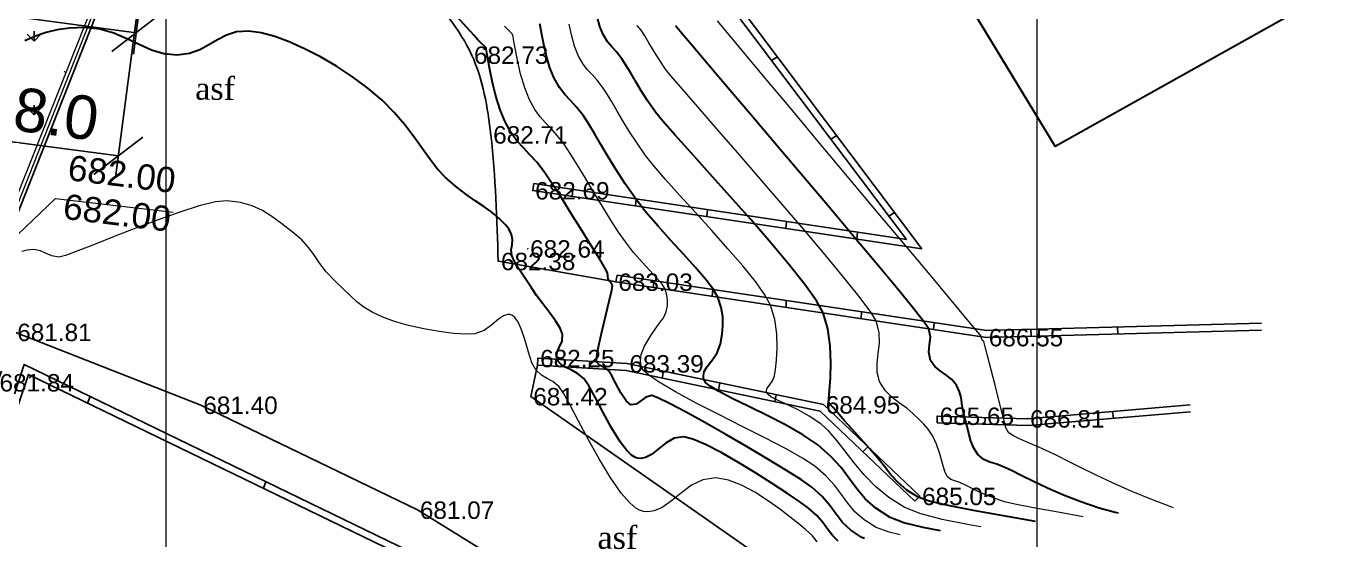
# Model space of a CAD drawing. Header units: feet. Extents: x 3381 to 1374491, y 675186 to 8751562.
# Drawn here: x 686573.6 to 686649.3, y 4375611.6 to 4375641.1 of the extents above; entities that cross this region are included whole.
import ezdxf

# ---------------------------------------------------------------- set-up
doc = ezdxf.new("R2010")
doc.units = ezdxf.units.FT
doc.header["$MEASUREMENT"] = 0
doc.header["$PDMODE"] = 34
doc.header["$PDSIZE"] = 0.01
doc.layers.get('0').update_dxf_attribs({"linetype": 'CONTINUOUS'})
doc.layers.get('Defpoints').update_dxf_attribs({"linetype": 'CONTINUOUS'})
for name, color, linetype in [('0_Point_Height', 2, 'CONTINUOUS'), ('0_Point_Point', 7, 'CONTINUOUS'), ('Yazilar', 7, 'CONTINUOUS')]:
    doc.layers.add(name, color=color, linetype=linetype)
for name, color, linetype, lineweight in [('ANA HORIZONTAL', 24, 'CONTINUOUS', 30), ('das tikili', 5, 'CONTINUOUS', 0), ('HORIZANTAL', 24, 'CONTINUOUS', 13), ('km setka', 170, 'CONTINUOUS', 15)]:
    doc.layers.add(name, color=color, linetype=linetype, lineweight=lineweight)
doc.styles.get("Standard").update_dxf_attribs({"font": 'arial.ttf', "height": 2.5})
doc.dimstyles.new('ISO-25', dxfattribs={"dimtxt": 2.5, "dimasz": 2.5, "dimexe": 1.25, "dimexo": 0.625, "dimtad": 1, "dimtxsty": 'Standard', "dimblk": 'OBLIQUE', "dimcen": 2.5, "dimadec": 0, "dimazin": 0, "dimtfac": 1, "dimtmove": 0, "dimatfit": 3, "dimldrblk": 'OBLIQUE', "dimfxl": 1, "dimarcsym": 0})

# ---------------------------------------------------------------- blocks, each defined once
blk = doc.blocks.new('_Oblique')
at = {"color": 0, "linetype": 'ByBlock', "lineweight": -2}
blk.add_line((-0.5, -0.5), (0.5, 0.5), dxfattribs=at)
blk = doc.blocks.new('*D93')
at = {"color": 0, "lineweight": -2, "transparency": 16777216}
for p, q in [((686483.652, 4375663.305), (686482.209, 4375652.434)), ((686482.374, 4375653.673), (686579.952, 4375640.719)), ((686581.231, 4375650.352), (686579.787, 4375639.48))]:
    blk.add_line(p, q, dxfattribs=at)
at = {"layer": 'Defpoints', "color": 0, "lineweight": 18, "transparency": 16777216}
for p in [(686483.735, 4375663.925), (686581.313, 4375650.971), (686579.952, 4375640.719)]:
    blk.add_point(p, dxfattribs=at)
at = {"color": 0, "lineweight": -2, "transparency": 16777216, "xscale": 2.5, "yscale": 2.5, "zscale": 2.5}
for p, rotation in [((686482.374, 4375653.673), 172.4381106519648), ((686579.952, 4375640.719), 352.4381106519648)]:
    blk.add_blockref('_Oblique', p, dxfattribs=dict(at, rotation=rotation))
at = {"color": 0, "lineweight": 18, "transparency": 16777216, "insert": (686531.413, 4375649.081), "char_height": 2.5, "width": 7.64475, "attachment_point": 5, "rotation": 352.43811}
blk.add_mtext('{\\fArial|b0|i0|c238|p34;98.50}', dxfattribs=at)
blk = doc.blocks.new('*D107')
at = {"color": 0, "lineweight": -2, "transparency": 16777216}
for p, q in [((686573.487, 4375651.318), (686571.128, 4375633.425)), ((686581.123, 4375650.311), (686578.764, 4375632.418)), ((686571.292, 4375634.664), (686578.927, 4375633.657))]:
    blk.add_line(p, q, dxfattribs=at)
at = {"layer": 'Defpoints', "color": 0, "lineweight": 13, "transparency": 16777216}
for p in [(686573.569, 4375651.937), (686581.205, 4375650.93), (686578.927, 4375633.657)]:
    blk.add_point(p, dxfattribs=at)
at = {"color": 0, "lineweight": -2, "transparency": 16777216, "xscale": 2.5, "yscale": 2.5, "zscale": 2.5}
for p, rotation in [((686571.292, 4375634.664), 172.4883125135938), ((686578.927, 4375633.657), 352.4883125135938)]:
    blk.add_blockref('_Oblique', p, dxfattribs=dict(at, rotation=rotation))
at = {"color": 0, "lineweight": 13, "transparency": 16777216, "insert": (686575.358, 4375636.046), "char_height": 2.5, "width": 8.40093, "attachment_point": 5, "rotation": 352.48831}
blk.add_mtext('{\\fArial|b0|i0|c238|p34;8.0}', dxfattribs=at)

msp = doc.modelspace()

# ---------------------------------------------------------------- hatches: boundary and pattern name
at = {"lineweight": 25}
h = msp.add_hatch(dxfattribs=at)
h.set_pattern_fill('GRASS', color=3, scale=3)
h.set_pattern_definition([(90, (1404.5853, -372.1015), (-2.121320343, 2.121320343), [0.5625, -3.680140689]), (45, (1404.5853, -372.1015), (-2.1213203436, 2.1213203436), [0.5625, -2.4375]), (135, (1404.5853, -372.1015), (-2.1213203436, -2.1213203436), [0.5625, -2.4375])])
edge = h.paths.add_edge_path()
edge.add_line((686518.245, 4375729.835), (686514.499, 4375702.72))
edge.add_line((686514.499, 4375702.72), (686506.378, 4375703.873))
edge.add_line((686506.378, 4375703.873), (686505.563, 4375698.232))
edge.add_line((686505.563, 4375698.232), (686510.215, 4375697.56))
edge.add_line((686510.215, 4375697.56), (686509.488, 4375692.177))
edge.add_line((686509.488, 4375692.177), (686501.116, 4375693.308))
edge.add_line((686501.116, 4375693.308), (686498.975, 4375677.452))
edge.add_line((686498.975, 4375677.452), (686506.301, 4375676.462))
edge.add_line((686506.301, 4375676.462), (686506.079, 4375674.808))
edge.add_line((686506.079, 4375674.808), (686505.914, 4375673.573))
edge.add_line((686505.914, 4375673.573), (686504.666, 4375664.257))
edge.add_line((686504.666, 4375664.257), (686515.386, 4375662.713))
edge.add_line((686515.386, 4375662.713), (686542.016, 4375659.12))
edge.add_line((686542.016, 4375659.12), (686542.429, 4375662.23))
edge.add_line((686542.429, 4375662.23), (686556.28, 4375660.392))
edge.add_line((686556.28, 4375660.392), (686556, 4375658.284))
edge.add_line((686556, 4375658.284), (686561.356, 4375657.574))
edge.add_line((686561.356, 4375657.574), (686561.65, 4375659.75))
edge.add_line((686561.65, 4375659.75), (686561.244, 4375659.733))
edge.add_line((686561.244, 4375659.733), (686561.593, 4375662.369))
edge.add_arc((686571.855, 4375662.191), 10.263, 114.23947, 179.00955, ccw=False)
edge.add_line((686567.641, 4375671.55), (686568.436, 4375671.243))
edge.add_line((686568.436, 4375671.243), (686568.083, 4375668.146))
edge.add_line((686568.083, 4375668.146), (686571.407, 4375667.706))
edge.add_line((686571.407, 4375667.706), (686571.812, 4375670.768))
edge.add_line((686571.812, 4375670.768), (686574.343, 4375670.433))
edge.add_line((686574.343, 4375670.433), (686573.95, 4375667.359))
edge.add_line((686573.95, 4375667.359), (686577.261, 4375666.833))
edge.add_line((686577.261, 4375666.833), (686577.887, 4375670.327))
edge.add_line((686577.887, 4375670.327), (686568.138, 4375671.754))
edge.add_arc((686571.686, 4375662.404), 10, 87.49935, 110.7786, ccw=False)
edge.add_line((686572.122, 4375672.395), (686585.768, 4375670.551))
edge.add_line((686585.768, 4375670.551), (686586.42, 4375677.931))
edge.add_line((686586.42, 4375677.931), (686579.15, 4375678.937))
edge.add_line((686579.15, 4375678.937), (686581.562, 4375697.557))
edge.add_line((686581.562, 4375697.557), (686583.143, 4375697.766))
edge.add_line((686583.143, 4375697.766), (686582.548, 4375692.678))
edge.add_line((686582.548, 4375692.678), (686587.727, 4375691.968))
edge.add_line((686587.727, 4375691.968), (686587.376, 4375689.406))
edge.add_line((686587.376, 4375689.406), (686582.274, 4375690.105))
edge.add_line((686582.274, 4375690.105), (686581.662, 4375684.737))
edge.add_line((686581.662, 4375684.737), (686586.751, 4375684.02))
edge.add_line((686586.751, 4375684.02), (686586.971, 4375684.02))
edge.add_line((686586.971, 4375684.02), (686588.22, 4375692.464))
edge.add_line((686588.22, 4375692.464), (686588.921, 4375697.203))
edge.add_line((686588.921, 4375697.203), (686583.329, 4375698.182))
edge.add_line((686583.329, 4375698.182), (686581.662, 4375697.789))
edge.add_line((686581.662, 4375697.789), (686581.662, 4375698.744))
edge.add_arc((686584.744, 4375698.066), 3.155, 95.46152, 167.5925, ccw=False)
edge.add_line((686584.443, 4375701.207), (686597.772, 4375699.4))
edge.add_line((686597.772, 4375699.4), (686598.514, 4375704.648))
edge.add_line((686598.514, 4375704.648), (686585.15, 4375706.444))
edge.add_arc((686592.824, 4375704.765), 7.856, 132.71876, 167.65465, ccw=False)
edge.add_line((686587.494, 4375710.537), (686595.119, 4375707.603))
edge.add_line((686595.119, 4375707.603), (686596.873, 4375712.187))
edge.add_line((686596.873, 4375712.187), (686603.983, 4375709.466))
edge.add_line((686603.983, 4375709.466), (686581.055, 4375651.428))
edge.add_line((686581.055, 4375651.428), (686572.125, 4375628.825))
edge.add_line((686572.125, 4375628.825), (686480.53, 4375656.702))
edge.add_line((686480.53, 4375656.702), (686505.765, 4375705.997))
edge.add_line((686505.765, 4375705.997), (686518.068, 4375730.031))
edge.add_line((686518.068, 4375730.031), (686518.338, 4375730.524))
edge.add_line((686518.338, 4375730.524), (686518.245, 4375729.835))

# ---------------------------------------------------------------- linework, layer by layer
at = {"linetype": 'Continuous'}
for p, q in [((686611.379, 4375645.826, 686.749), (686624.173, 4375628.858, 26.213)), ((686611.964, 4375645.715, 673.042), (686625.06, 4375628.321, 22.403)), ((686616.768, 4375639.335, 688.021), (686616.43, 4375639.128, 687.908)), ((686620.171, 4375634.814, 688.241), (686619.837, 4375634.609, 688.129)), ((686602.781, 4375632.058, 682.689), (686602.721, 4375631.662, 682.689)), ((686602.721, 4375631.662, 682.689), (686625.06, 4375628.321, 686.376)), ((686602.781, 4375632.058, 682.689), (686624.173, 4375628.858, 686.22)), ((686605.026, 4375631.722), (686604.977, 4375631.325)), ((686608.666, 4375631.178, 219.33), (686608.617, 4375630.78, 219.33)), ((686612.758, 4375630.566), (686612.71, 4375630.168)), ((686623.498, 4375630.395, 688.046), (686623.167, 4375630.193, 687.935)), ((686617.298, 4375629.887), (686617.249, 4375629.489)), ((686621.371, 4375629.278), (686621.322, 4375628.88)), ((686607.558, 4375626.812, 683.035), (686607.498, 4375626.416, 683.035)), ((686607.498, 4375626.416, 683.035), (686628.767, 4375623.235, 686.546)), ((686607.558, 4375626.812, 683.035), (686628.792, 4375623.636, 686.54)), ((686609.684, 4375626.494), (686609.627, 4375626.098)), ((686613.068, 4375625.988), (686613.018, 4375625.591)), ((686617.277, 4375625.358), (686617.262, 4375624.956)), ((686621.604, 4375624.711), (686621.572, 4375624.311)), ((686625.767, 4375624.088), (686625.72, 4375623.691)), ((686628.792, 4375623.636, 686.55), (686644.554, 4375624.049, 688.407)), ((686628.767, 4375623.235, 686.546), (686644.554, 4375623.649, 688.406)), ((686631.309, 4375623.702), (686631.335, 4375623.302)), ((686636.288, 4375623.832), (686636.318, 4375623.433)), ((686603.006, 4375622.035, 682.253), (686602.983, 4375621.636, 682.253)), ((686603.006, 4375622.035, 682.253), (686608.129, 4375621.731, 683.387)), ((686605.988, 4375621.858), (686605.963, 4375621.459)), ((686602.983, 4375621.636, 682.253), (686608.076, 4375621.334, 683.381)), ((686608.076, 4375621.334, 683.391), (686619.218, 4375619.007, 684.937)), ((686608.129, 4375621.731, 683.387), (686619.411, 4375619.375, 684.952)), ((686610.218, 4375621.295), (686610.155, 4375620.9)), ((686613.464, 4375620.617), (686613.393, 4375620.223)), ((686577.307, 4375619.842), (686577.159, 4375619.469)), ((686616.697, 4375619.942), (686616.623, 4375619.549)), ((686619.218, 4375619.007, 684.953), (686624.66, 4375613.835, 685.052)), ((686619.411, 4375619.375, 684.952), (686624.935, 4375614.125, 685.052)), ((686631.135, 4375618.571, 686.811), (686640.47, 4375619.372, 688.063)), ((686631.17, 4375618.173, 686.811), (686640.475, 4375618.971, 688.059)), ((686636.014, 4375618.99), (686636.056, 4375618.592)), ((686625.944, 4375618.723, 685.649), (686625.933, 4375618.323, 685.649)), ((686625.933, 4375618.323, 685.649), (686631.17, 4375618.173, 686.811)), ((686625.944, 4375618.723, 685.649), (686631.135, 4375618.571, 686.811)), ((686628.686, 4375618.643), (686628.683, 4375618.244)), ((686621.964, 4375616.949), (686621.68, 4375616.667)), ((686587.4, 4375614.955), (686587.252, 4375614.582)), ((686624.935, 4375614.125, 685.052), (686624.66, 4375613.835, 685.052))]:
    msp.add_line(p, q, dxfattribs=at)
at = {"color": 30, "linetype": 'Continuous'}
for p, q in [((686600.758, 4375627.605, 682.384), (686607.498, 4375626.416, 683.035)), ((686602.983, 4375621.636, 682.253), (686602.612, 4375619.846, 681.419)), ((686602.612, 4375619.846, 681.419), (686620.83, 4375607.136))]:
    msp.add_line(p, q, dxfattribs=at)
at = {"color": 7, "lineweight": 25}
msp.add_lwpolyline([(686592.129, 4375714.427), (686604.503, 4375709.691), (686572.361, 4375628.331), (686479.956, 4375656.455), (686523.147, 4375740.827), (686582.987, 4375717.928)], dxfattribs=at)
at = {"color": 1, "lineweight": 0}
msp.add_lwpolyline([(686480.243, 4375656.58), (686523.243, 4375740.58), (686604.243, 4375709.58), (686572.243, 4375628.58)], close=True, dxfattribs=at)
at = {"color": 7, "lineweight": 18}
for points in [[(686484.212, 4375663.891), (686480.539, 4375656.703), (686572.104, 4375628.859), (686580.926, 4375651.034)], [(686572.281, 4375628.307), (686575.321, 4375631.206), (686582.082, 4375630.426)]]:
    msp.add_lwpolyline(points, dxfattribs=at)
at = {"color": 30, "linetype": 'Continuous', "elevation": 684.227}
msp.add_lwpolyline([(686438.677, 4375653.24), (686462.632, 4375647.659), (686484.762, 4375641.903), (686503.701, 4375637.329), (686515.499, 4375634.331), (686556.457, 4375624.138), (686571.969, 4375620.645), (686572.985, 4375623.536), (686583.667, 4375619.354), (686596.102, 4375613.334), (686616.816, 4375600.531)], dxfattribs=at)
at = {"linetype": 'Continuous', "elevation": 684.355}
for points in [[(686462.371, 4375646.048), (686485.675, 4375640.393), (686540.565, 4375626.687), (686572.632, 4375618.987), (686573.528, 4375621.672), (686596.889, 4375610.359), (686614.537, 4375596.679)], [(686462.306, 4375645.652), (686485.58, 4375640.005), (686540.47, 4375626.299), (686572.896, 4375618.512), (686573.764, 4375621.114), (686596.677, 4375610.017), (686614.292, 4375596.363)]]:
    msp.add_lwpolyline(points, dxfattribs=at)
at = {"color": 30, "linetype": 'Continuous'}
msp.add_open_spline([(686571.555, 4375647.092), (686573.992, 4375648.275), (686579.085, 4375650.747), (686587.951, 4375647.923), (686595.222, 4375644.896), (686599.591, 4375639.648), (686600.542, 4375633.991), (686600.664, 4375630.011), (686600.738, 4375627.597)], degree=3, knots=[0, 0, 0, 0, 7.836941, 16.383664, 26.472949, 31.316468, 36.03358, 43.306752, 43.306752, 43.306752, 43.306752], dxfattribs=at)
at = {"layer": '0_Point_Point'}
for p in [(686599.21, 4375639.443, 682.733), (686600.311, 4375634.869, 682.706), (686602.721, 4375631.662, 682.689), (686602.434, 4375628.325, 682.637), (686600.758, 4375627.605, 682.384), (686607.498, 4375626.416, 683.035), (686628.767, 4375623.235, 686.546), (686603.006, 4375622.035, 682.253), (686608.129, 4375621.731, 683.387), (686602.612, 4375619.846, 681.419), (686583.667, 4375619.354, 681.397), (686619.411, 4375619.375, 684.952), (686625.944, 4375618.723, 685.649), (686631.135, 4375618.571, 686.811), (686624.935, 4375614.125, 685.052), (686596.102, 4375613.334, 681.068)]:
    msp.add_point(p, dxfattribs=at)
at = {"layer": 'ANA HORIZONTAL', "color": 32, "lineweight": 30}
for points, elevation in [([(686621.764, 4375611.7), (686621.623, 4375611.749), (686620.977, 4375612.173), (686620.511, 4375612.621), (686620.14, 4375613.093), (686619.778, 4375613.587), (686619.338, 4375614.103), (686618.734, 4375614.64), (686618.144, 4375615.052), (686617.28, 4375615.604), (686616.219, 4375616.253), (686615.034, 4375616.955), (686613.802, 4375617.669), (686612.597, 4375618.351), (686611.494, 4375618.958), (686610.569, 4375619.447), (686609.897, 4375619.775), (686609.553, 4375619.9), (686609.209, 4375619.811), (686608.922, 4375619.599), (686608.653, 4375619.406), (686608.36, 4375619.372), (686608.083, 4375619.602), (686607.784, 4375620.052), (686607.492, 4375620.586), (686607.235, 4375621.067), (686607.045, 4375621.361), (686606.787, 4375621.535), (686606.547, 4375621.643), (686606.381, 4375621.835), (686606.399, 4375622.158), (686606.521, 4375622.797), (686606.706, 4375623.624), (686606.917, 4375624.509), (686607.112, 4375625.323), (686607.252, 4375625.937), (686607.297, 4375626.22), (686607.231, 4375626.36), (686607.133, 4375626.463), (686607.053, 4375626.584), (686607.033, 4375626.765), (686607.015, 4375626.947), (686606.884, 4375627.181), (686606.563, 4375627.716), (686606.1, 4375628.471), (686605.547, 4375629.364), (686604.951, 4375630.314), (686604.364, 4375631.237), (686603.834, 4375632.053), (686603.41, 4375632.68), (686602.964, 4375633.263), (686602.56, 4375633.715), (686602.188, 4375634.105), (686601.834, 4375634.504), (686601.488, 4375634.981), (686601.138, 4375635.606), (686600.852, 4375636.294), (686600.608, 4375637.072), (686600.406, 4375637.869), (686600.247, 4375638.614), (686600.131, 4375639.234), (686600.061, 4375639.659), (686600.038, 4375639.818), (686600.02, 4375639.868), (686599.946, 4375639.939), (686599.773, 4375640.108), (686599.572, 4375640.314), (686599.357, 4375640.551), (686598.934, 4375641.024), (686598.388, 4375641.636)], 683), ([(686631.582, 4375612.674), (686629.751, 4375612.988), (686628.031, 4375613.298), (686626.576, 4375613.586), (686625.484, 4375613.845), (686624.852, 4375614.065), (686624.202, 4375614.473), (686623.696, 4375614.904), (686623.282, 4375615.357), (686622.906, 4375615.833), (686622.517, 4375616.332), (686622.063, 4375616.855), (686621.553, 4375617.406), (686621.055, 4375617.961), (686620.603, 4375618.474), (686620.23, 4375618.903), (686619.972, 4375619.203), (686619.861, 4375619.33), (686619.769, 4375619.407), (686619.693, 4375619.491), (686619.71, 4375619.69), (686619.763, 4375620.185), (686619.818, 4375620.906), (686619.843, 4375621.783), (686619.804, 4375622.744), (686619.668, 4375623.718), (686619.402, 4375624.636), (686619.019, 4375625.33), (686618.348, 4375626.272), (686617.451, 4375627.402), (686616.392, 4375628.662), (686615.235, 4375629.993), (686614.043, 4375631.335), (686612.879, 4375632.63), (686611.806, 4375633.819), (686610.888, 4375634.842), (686610.187, 4375635.64), (686609.768, 4375636.156), (686609.329, 4375636.789), (686608.948, 4375637.385), (686608.618, 4375637.935), (686608.329, 4375638.431), (686608.073, 4375638.863), (686607.84, 4375639.222), (686607.529, 4375639.614), (686607.257, 4375639.902), (686607.006, 4375640.198), (686606.757, 4375640.616), (686606.578, 4375641.071), (686606.443, 4375641.565)], 685), ([(686620.26, 4375611.551), (686619.948, 4375611.851), (686619.658, 4375612.219), (686619.375, 4375612.605), (686619.032, 4375613.008), (686618.56, 4375613.427), (686618.06, 4375613.79), (686617.342, 4375614.282), (686616.47, 4375614.857), (686615.502, 4375615.47), (686614.502, 4375616.076), (686613.53, 4375616.631), (686612.647, 4375617.088), (686611.914, 4375617.404), (686611.393, 4375617.533), (686610.847, 4375617.445), (686610.374, 4375617.184), (686609.946, 4375616.845), (686609.536, 4375616.524), (686609.202, 4375616.346), (686608.938, 4375616.29), (686608.753, 4375616.302), (686608.657, 4375616.324), (686608.572, 4375616.357), (686608.396, 4375616.468), (686608.119, 4375616.738), (686607.732, 4375617.25), (686607.24, 4375618.053), (686606.76, 4375618.931), (686606.318, 4375619.771), (686605.937, 4375620.459), (686605.643, 4375620.882), (686605.286, 4375621.171), (686604.921, 4375621.37), (686604.581, 4375621.534), (686604.352, 4375621.675), (686604.217, 4375621.805), (686604.149, 4375621.91), (686604.122, 4375621.969), (686604.098, 4375622.045), (686604.082, 4375622.19), (686604.121, 4375622.396), (686604.242, 4375622.663), (686604.399, 4375623.014), (686604.425, 4375623.419), (686604.288, 4375623.767), (686604.025, 4375624.194), (686603.681, 4375624.669), (686603.305, 4375625.163), (686602.941, 4375625.644), (686602.639, 4375626.081), (686602.339, 4375626.537), (686602.066, 4375626.94), (686601.832, 4375627.3), (686601.648, 4375627.628), (686601.527, 4375627.935), (686601.488, 4375628.269), (686601.529, 4375628.551), (686601.564, 4375628.829), (686601.505, 4375629.148), (686601.351, 4375629.456), (686601.153, 4375629.703), (686600.904, 4375629.941), (686600.597, 4375630.222), (686600.308, 4375630.457), (686599.905, 4375630.739), (686599.417, 4375631.072), (686598.868, 4375631.461), (686598.284, 4375631.911), (686597.692, 4375632.428), (686597.26, 4375632.891), (686596.832, 4375633.441), (686596.389, 4375634.06), (686595.911, 4375634.73), (686595.379, 4375635.432), (686594.772, 4375636.147), (686594.071, 4375636.857), (686593.256, 4375637.543), (686592.362, 4375638.191), (686591.449, 4375638.79), (686590.53, 4375639.33), (686589.623, 4375639.802), (686588.741, 4375640.195), (686587.902, 4375640.5), (686587.119, 4375640.706), (686586.409, 4375640.804), (686585.717, 4375640.764), (686585.135, 4375640.584), (686584.62, 4375640.317), (686584.125, 4375640.015), (686583.603, 4375639.731), (686583.009, 4375639.518), (686582.296, 4375639.426), (686581.538, 4375639.503), (686580.822, 4375639.724), (686580.122, 4375640.033), (686579.412, 4375640.372), (686578.668, 4375640.686), (686577.865, 4375640.919), (686576.976, 4375641.013), (686576.123, 4375640.985), (686575.407, 4375640.889), (686574.774, 4375640.733), (686574.173, 4375640.521), (686573.55, 4375640.261)], 682.5), ([(686626.122, 4375612.132), (686625.129, 4375612.321), (686624.024, 4375612.6), (686623.237, 4375612.907), (686622.422, 4375613.428), (686621.81, 4375613.974), (686621.324, 4375614.546), (686620.887, 4375615.142), (686620.419, 4375615.761), (686619.843, 4375616.402), (686619.081, 4375617.066), (686618.22, 4375617.649), (686617.225, 4375618.214), (686616.171, 4375618.754), (686615.129, 4375619.261), (686614.173, 4375619.727), (686613.376, 4375620.146), (686612.901, 4375620.441), (686612.665, 4375620.637), (686612.573, 4375620.754), (686612.549, 4375620.808), (686612.527, 4375620.892), (686612.516, 4375621.051), (686612.568, 4375621.276), (686612.731, 4375621.564), (686613.018, 4375621.934), (686613.305, 4375622.356), (686613.495, 4375622.872), (686613.589, 4375623.418), (686613.64, 4375623.925), (686613.629, 4375624.426), (686613.537, 4375624.954), (686613.344, 4375625.542), (686613.082, 4375626.003), (686612.636, 4375626.585), (686612.051, 4375627.262), (686611.372, 4375628.01), (686610.644, 4375628.802), (686609.911, 4375629.614), (686609.219, 4375630.422), (686608.613, 4375631.199), (686608.024, 4375632.043), (686607.503, 4375632.847), (686607.042, 4375633.601), (686606.633, 4375634.297), (686606.266, 4375634.926), (686605.933, 4375635.48), (686605.625, 4375635.951), (686605.234, 4375636.455), (686604.885, 4375636.833), (686604.565, 4375637.176), (686604.257, 4375637.572), (686603.947, 4375638.111), (686603.706, 4375638.706), (686603.509, 4375639.374), (686603.353, 4375640.036), (686603.24, 4375640.616), (686603.167, 4375641.036), (686603.135, 4375641.22)], 684), ([(686636.353, 4375613.148), (686636.155, 4375613.19), (686635.231, 4375613.434), (686634.187, 4375613.793), (686633.196, 4375614.185), (686632.281, 4375614.584), (686631.464, 4375614.968), (686630.768, 4375615.311), (686630.214, 4375615.589), (686629.827, 4375615.777), (686629.358, 4375615.953), (686628.968, 4375616.071), (686628.62, 4375616.228), (686628.277, 4375616.521), (686628.04, 4375616.871), (686627.874, 4375617.279), (686627.75, 4375617.727), (686627.64, 4375618.199), (686627.513, 4375618.677), (686627.41, 4375619.104), (686627.361, 4375619.459), (686627.317, 4375619.782), (686627.229, 4375620.112), (686627.049, 4375620.489), (686626.77, 4375620.836), (686626.443, 4375621.091), (686626.106, 4375621.315), (686625.799, 4375621.569), (686625.563, 4375621.913), (686625.454, 4375622.385), (686625.499, 4375622.81), (686625.551, 4375623.241), (686625.46, 4375623.73), (686625.202, 4375624.107), (686624.588, 4375624.887), (686623.678, 4375626.002), (686622.529, 4375627.386), (686621.202, 4375628.97), (686619.754, 4375630.687), (686618.245, 4375632.469), (686616.735, 4375634.25), (686615.28, 4375635.961), (686613.942, 4375637.535), (686612.778, 4375638.905), (686611.848, 4375640.002), (686611.21, 4375640.761), (686610.923, 4375641.112)], 686)]:
    msp.add_lwpolyline(points, dxfattribs=dict(at, elevation=elevation))
at = {"layer": 'das tikili', "color": 0, "lineweight": 30}
for p in [(686627.35, 4375643.025, 689.594), (686649.277, 4375643.447, 689.594)]:
    msp.add_line(p, (686632.716, 4375634.189, 689.594), dxfattribs=at)
at = {"layer": 'HORIZANTAL', "color": 32, "linetype": 'Continuous', "lineweight": 13}
for points, elevation in [([(686623.823, 4375611.904), (686623.179, 4375612.049), (686622.43, 4375612.328), (686621.739, 4375612.769), (686621.22, 4375613.232), (686620.809, 4375613.717), (686620.438, 4375614.222), (686620.041, 4375614.747), (686619.553, 4375615.29), (686618.907, 4375615.853), (686618.215, 4375616.307), (686617.236, 4375616.854), (686616.053, 4375617.469), (686614.748, 4375618.126), (686613.402, 4375618.801), (686612.099, 4375619.469), (686610.92, 4375620.103), (686609.946, 4375620.68), (686609.37, 4375621.084), (686609.085, 4375621.344), (686608.974, 4375621.494), (686608.944, 4375621.561), (686608.916, 4375621.671), (686608.898, 4375621.897), (686608.951, 4375622.251), (686609.142, 4375622.736), (686609.498, 4375623.335), (686609.891, 4375623.89), (686610.221, 4375624.361), (686610.388, 4375624.708), (686610.448, 4375625.069), (686610.465, 4375625.367), (686610.425, 4375625.658), (686610.315, 4375625.995), (686610.141, 4375626.284), (686609.841, 4375626.643), (686609.448, 4375627.07), (686608.994, 4375627.561), (686608.512, 4375628.112), (686608.036, 4375628.721), (686607.652, 4375629.279), (686607.21, 4375629.968), (686606.731, 4375630.742), (686606.236, 4375631.557), (686605.746, 4375632.367), (686605.283, 4375633.127), (686604.866, 4375633.791), (686604.518, 4375634.315), (686604.13, 4375634.823), (686603.779, 4375635.215), (686603.455, 4375635.554), (686603.148, 4375635.901), (686602.847, 4375636.315), (686602.542, 4375636.858), (686602.257, 4375637.564), (686602.021, 4375638.359), (686601.836, 4375639.149), (686601.701, 4375639.836), (686601.617, 4375640.325), (686601.586, 4375640.519), (686601.563, 4375640.592), (686601.535, 4375640.662), (686601.405, 4375640.791), (686601.094, 4375641.094)], 683.5), ([(686628.452, 4375612.364), (686627.776, 4375612.478), (686626.228, 4375612.791), (686624.952, 4375613.127), (686624.044, 4375613.486), (686623.161, 4375614.045), (686622.401, 4375614.676), (686621.743, 4375615.35), (686621.167, 4375616.036), (686620.65, 4375616.702), (686620.173, 4375617.318), (686619.715, 4375617.854), (686619.255, 4375618.279), (686618.598, 4375618.719), (686617.919, 4375619.089), (686617.276, 4375619.399), (686616.727, 4375619.658), (686616.397, 4375619.833), (686616.232, 4375619.95), (686616.169, 4375620.022), (686616.153, 4375620.056), (686616.141, 4375620.105), (686616.14, 4375620.198), (686616.186, 4375620.329), (686616.305, 4375620.501), (686616.481, 4375620.737), (686616.603, 4375621.035), (686616.659, 4375621.384), (686616.721, 4375621.936), (686616.756, 4375622.637), (686616.731, 4375623.432), (686616.615, 4375624.268), (686616.373, 4375625.089), (686616.052, 4375625.671), (686615.5, 4375626.434), (686614.772, 4375627.333), (686613.92, 4375628.323), (686612.997, 4375629.36), (686612.058, 4375630.398), (686611.154, 4375631.393), (686610.339, 4375632.302), (686609.667, 4375633.078), (686609.191, 4375633.677), (686608.706, 4375634.372), (686608.277, 4375635.033), (686607.898, 4375635.653), (686607.561, 4375636.226), (686607.259, 4375636.744), (686606.986, 4375637.2), (686606.732, 4375637.587), (686606.411, 4375638.001), (686606.124, 4375638.313), (686605.86, 4375638.594), (686605.607, 4375638.92), (686605.352, 4375639.364), (686605.121, 4375639.953), (686604.943, 4375640.601), (686604.814, 4375641.21)], 684.5), ([(686634.324, 4375612.947), (686632.893, 4375613.198), (686631.463, 4375613.455), (686630.395, 4375613.66), (686629.801, 4375613.798), (686629.117, 4375614.041), (686628.49, 4375614.305), (686627.95, 4375614.558), (686627.526, 4375614.769), (686627.247, 4375614.906), (686626.961, 4375615.009), (686626.731, 4375615.089), (686626.515, 4375615.258), (686626.38, 4375615.532), (686626.239, 4375615.995), (686626.083, 4375616.552), (686625.903, 4375617.11), (686625.693, 4375617.576), (686625.427, 4375617.972), (686625.176, 4375618.255), (686624.897, 4375618.52), (686624.548, 4375618.863), (686624.189, 4375619.169), (686623.775, 4375619.461), (686623.35, 4375619.782), (686622.953, 4375620.181), (686622.628, 4375620.702), (686622.491, 4375621.212), (686622.493, 4375621.744), (686622.56, 4375622.304), (686622.62, 4375622.895), (686622.601, 4375623.52), (686622.431, 4375624.183), (686622.132, 4375624.68), (686621.524, 4375625.499), (686620.66, 4375626.581), (686619.598, 4375627.865), (686618.394, 4375629.292), (686617.103, 4375630.801), (686615.782, 4375632.333), (686614.486, 4375633.827), (686613.271, 4375635.224), (686612.194, 4375636.463), (686611.31, 4375637.484), (686610.675, 4375638.228), (686610.346, 4375638.634), (686609.969, 4375639.182), (686609.651, 4375639.689), (686609.383, 4375640.145), (686609.152, 4375640.538), (686608.947, 4375640.858), (686608.722, 4375641.142)], 685.5), ([(686639.502, 4375613.461), (686639.415, 4375613.49), (686638.213, 4375613.946), (686637.072, 4375614.42), (686636.008, 4375614.894), (686635.037, 4375615.35), (686634.176, 4375615.771), (686633.439, 4375616.139), (686632.844, 4375616.438), (686632.406, 4375616.649), (686631.776, 4375616.927), (686631.184, 4375617.181), (686630.671, 4375617.409), (686630.276, 4375617.611), (686630.039, 4375617.785), (686629.882, 4375618.036), (686629.819, 4375618.292), (686629.746, 4375618.612), (686629.649, 4375618.971), (686629.477, 4375619.64), (686629.263, 4375620.486), (686629.037, 4375621.378), (686628.834, 4375622.184), (686628.685, 4375622.77), (686628.623, 4375623.004), (686628.557, 4375623.066), (686628.497, 4375623.124), (686628.493, 4375623.2), (686628.489, 4375623.277), (686628.273, 4375623.538), (686627.668, 4375624.262), (686626.734, 4375625.378), (686625.53, 4375626.816), (686624.117, 4375628.505), (686622.552, 4375630.373), (686620.896, 4375632.351), (686619.209, 4375634.366), (686617.549, 4375636.349), (686615.976, 4375638.228), (686614.55, 4375639.933), (686613.33, 4375641.393)], 686.5)]:
    msp.add_lwpolyline(points, dxfattribs=dict(at, elevation=elevation))
at = {"layer": 'HORIZANTAL', "color": 16, "linetype": 'Continuous', "lineweight": 20, "elevation": 682}
msp.add_lwpolyline([(686619.057, 4375611.51), (686618.781, 4375611.854), (686618.387, 4375612.214), (686618.011, 4375612.513), (686617.503, 4375612.92), (686616.892, 4375613.392), (686616.203, 4375613.884), (686615.466, 4375614.351), (686614.706, 4375614.751), (686613.953, 4375615.037), (686613.233, 4375615.167), (686612.493, 4375615.069), (686611.841, 4375614.756), (686611.251, 4375614.323), (686610.694, 4375613.863), (686610.144, 4375613.473), (686609.69, 4375613.273), (686609.333, 4375613.222), (686609.083, 4375613.245), (686608.954, 4375613.276), (686608.851, 4375613.314), (686608.635, 4375613.438), (686608.291, 4375613.733), (686607.803, 4375614.295), (686607.167, 4375615.206), (686606.528, 4375616.26), (686605.913, 4375617.363), (686605.349, 4375618.422), (686604.864, 4375619.344), (686604.486, 4375620.035), (686604.241, 4375620.403), (686603.88, 4375620.697), (686603.544, 4375620.876), (686603.217, 4375621.06), (686602.887, 4375621.371), (686602.675, 4375621.78), (686602.477, 4375622.38), (686602.277, 4375623.062), (686602.058, 4375623.718), (686601.858, 4375624.152), (686601.688, 4375624.386), (686601.563, 4375624.487), (686601.496, 4375624.518), (686601.416, 4375624.54), (686601.261, 4375624.547), (686601.039, 4375624.48), (686600.748, 4375624.284), (686600.366, 4375623.952), (686599.929, 4375623.632), (686599.4, 4375623.441), (686598.87, 4375623.416), (686598.163, 4375623.46), (686597.34, 4375623.565), (686596.461, 4375623.72), (686595.589, 4375623.916), (686594.784, 4375624.144), (686594.109, 4375624.395), (686593.503, 4375624.688), (686593.027, 4375624.976), (686592.626, 4375625.281), (686592.247, 4375625.622), (686591.834, 4375626.022), (686591.335, 4375626.501), (686590.854, 4375627.006), (686590.491, 4375627.477), (686590.181, 4375627.929), (686589.858, 4375628.374), (686589.456, 4375628.826), (686588.909, 4375629.298), (686588.306, 4375629.761), (686587.748, 4375630.17), (686587.197, 4375630.516), (686586.609, 4375630.789), (686585.946, 4375630.981), (686585.166, 4375631.081), (686584.499, 4375631.016), (686583.569, 4375630.785), (686582.45, 4375630.429), (686581.215, 4375629.989), (686579.938, 4375629.505), (686578.694, 4375629.018), (686577.555, 4375628.568), (686576.595, 4375628.195), (686575.889, 4375627.94), (686575.51, 4375627.844), (686575.099, 4375627.907), (686574.773, 4375628.054), (686574.454, 4375628.204), (686574.068, 4375628.275), (686573.688, 4375628.249), (686573.389, 4375628.172)], dxfattribs=at)
at = {"layer": 'km setka', "flags": 128}
for points in [[(686581.662, 4375834.652), (686581.662, 4375576.833)], [(686631.662, 4375749.093), (686631.662, 4375574.864)]]:
    msp.add_lwpolyline(points, dxfattribs=at)

# ---------------------------------------------------------------- texts
at = {"lineweight": 9, "char_height": 2.2, "width": 13.1245, "attachment_point": 1, "rotation": 352.95791}
for insert in [(686576.143, 4375633.71), (686575.871, 4375631.49)]:
    msp.add_mtext('{\\fArial|b0|i0|c238|p34;\\H0.65909x;682.00} ', dxfattribs=dict(at, insert=insert))
at = {"layer": '0_Point_Height', "color": 0}
for s, p in [('682.73', (686599.346, 4375638.929, 682.733)), ('682.71', (686600.447, 4375634.355, 682.706)), ('682.69', (686602.857, 4375631.148, 682.689)), ('682.64', (686602.57, 4375627.811, 682.637)), ('682.38', (686600.894, 4375627.091, 682.384)), ('683.03', (686607.634, 4375625.902, 683.035)), ('681.81', (686573.121, 4375623.022, 681.814)), ('686.55', (686628.903, 4375622.721, 686.546)), ('682.25', (686603.142, 4375621.521, 682.253)), ('683.39', (686608.265, 4375621.217, 683.387)), ('681.84', (686572.105, 4375620.131, 681.835)), ('681.42', (686602.748, 4375619.332, 681.419)), ('681.40', (686583.803, 4375618.84, 681.397)), ('684.95', (686619.547, 4375618.861, 684.952)), ('685.65', (686626.08, 4375618.209, 685.649)), ('686.81', (686631.271, 4375618.057, 686.811)), ('685.05', (686625.071, 4375613.611, 685.052)), ('681.07', (686596.238, 4375612.82, 681.068))]:
    msp.add_text(s, height=1, dxfattribs=at).set_placement(p)
at = {"layer": 'Yazilar', "color": 30, "char_height": 1.3, "width": 0.10588, "attachment_point": 1, "rotation": 359.75118}
for insert in [(686583.342, 4375638.173), (686606.439, 4375612.406)]:
    msp.add_mtext('{\\fTimes New Roman|b0|i0|c0|p18;asf}', dxfattribs=dict(at, insert=insert))

# ---------------------------------------------------------------- dimensions: what is measured, and where the dimension line sits
at = {"color": 7, "lineweight": 18}
dim = msp.add_aligned_dim(p1=(686483.735, 4375663.925), p2=(686581.313, 4375650.971), distance=-10.342, text='{\\fArial|b0|i0|c238|p34;98.50}', dimstyle='ISO-25', dxfattribs=at)
dim.commit()
dim.dimension.update_dxf_attribs({"geometry": '*D93', "text_midpoint": (686531.413, 4375649.081)})
at = {"color": 7, "lineweight": 13}
dim = msp.add_aligned_dim(p1=(686573.569, 4375651.937), p2=(686581.205, 4375650.93), distance=-17.423, text='{\\fArial|b0|i0|c238|p34;8.0}', dimstyle='ISO-25', dxfattribs=at)
dim.commit()
dim.dimension.update_dxf_attribs({"geometry": '*D107', "text_midpoint": (686575.358, 4375636.046)})

doc.saveas('drawing.dxf')
